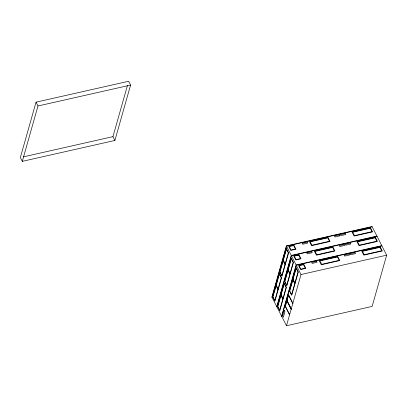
<?xml version="1.0" encoding="UTF-8"?>
<svg xmlns="http://www.w3.org/2000/svg" width="407" height="407" viewBox="0 0 407 407"><rect width="100%" height="100%" fill="white"/><g stroke="black" fill="none" stroke-linecap="round" stroke-linejoin="round"><path stroke-width="0.61" d="M36.045 102.167L20.35 157.55L22.293 161.36L114.891 140.451L130.591 85.073L128.643 81.258L36.045 102.167L37.988 105.978L22.293 161.36M114.891 140.451L112.953 136.64L127.437 85.516M286.411 245.884L271.896 297.11L286.487 325.742L372.135 306.405L386.65 255.179L372.059 226.546L286.411 245.884L301.002 274.522L286.487 325.742M272.034 297.375L286.548 246.149L372.196 226.816M276.76 306.654L291.275 255.428L376.923 236.091M276.897 306.919L291.412 255.698L377.06 236.36M281.624 316.198L296.138 264.977L381.786 245.635M281.761 316.463L296.276 265.242L381.924 245.904M37.988 105.983L130.591 85.073M23.438 156.853L112.953 136.64M301.002 274.522L386.65 255.179M283.267 260.343L285.159 264.057M288.131 269.892L290.023 273.606M292.994 279.436L294.887 283.15M283.216 260.526L285.109 264.24M288.08 270.075L289.972 273.784M292.943 279.619L294.836 283.333M283.165 260.709L285.053 264.423M288.029 270.253L289.916 273.967M292.892 279.802L294.78 283.516M292.872 303.225L288.482 294.607L285.17 306.283L289.56 314.901M292.77 303.576L288.517 295.233L285.399 306.232L289.652 314.58M287.011 300.539L291.264 308.888M286.96 300.732L291.214 309.076M286.91 300.9L291.163 309.249M276.195 285.297L278.088 289.011M281.069 294.877L282.962 298.59M276.144 285.48L278.037 289.194M281.018 295.06L282.911 298.774M276.094 285.663L277.986 289.372M280.962 295.243L282.855 298.957M279.324 273.54L272.7 296.901L274.888 301.19L281.512 277.828L279.324 273.54M286.391 248.585L279.772 271.952L281.959 276.241L288.578 252.879L286.391 248.585M279.36 274.135L272.929 296.82L274.822 300.534L281.252 277.849L279.36 274.135M286.431 249.181L280.001 271.871L281.893 275.585L288.324 252.895L286.431 249.181M284.193 283.119L277.574 306.486L279.762 310.775L286.38 287.413L284.193 283.119M291.254 258.135L284.635 281.496L286.823 285.785L293.442 262.423L291.254 258.135M284.228 283.715L277.803 306.405L279.695 310.119L286.121 287.428L284.228 283.715M291.295 258.73L284.864 281.415L286.757 285.129L293.188 262.444L291.295 258.73M296.118 267.679L289.499 291.041L291.687 295.329L298.306 271.968L296.118 267.679M284.264 310.276L282.662 315.934L283.338 317.267L284.946 311.614L284.264 310.276M296.159 268.274L289.728 290.964L291.621 294.678L298.046 271.988L296.159 268.274M293.9 245.172L288.695 246.347L290.756 250.386L295.96 249.211L293.9 245.172M328.011 237.469L309.529 241.641L311.569 245.65L330.052 241.473L328.011 237.469M370.528 227.869L352.045 232.041L354.085 236.045L372.568 231.873L370.528 227.869M307.158 242.216L302.198 243.335L302.671 244.261L307.631 243.142L307.158 242.216M339.392 234.951L334.432 236.07L334.905 236.996L339.865 235.877L339.392 234.951M345.339 233.587L340.379 234.707L340.852 235.638L345.813 234.513L345.339 233.587M293.625 245.553L289.265 246.54L291.046 250.035L295.406 249.048L293.625 245.553M327.772 237.856L310.205 241.824L311.945 245.233L329.507 241.265L327.772 237.856M370.289 228.256L352.721 232.224L354.461 235.633L372.023 231.664L370.289 228.256M298.952 254.731L293.747 255.906L295.803 259.946L301.007 258.771L298.952 254.731M311.757 251.801L306.797 252.92L307.27 253.846L312.23 252.727L311.757 251.801M332.875 247.013L314.392 251.19L316.432 255.194L334.915 251.017L332.875 247.013M344.256 244.495L339.296 245.614L339.769 246.545L344.729 245.426L344.256 244.495M350.203 243.132L345.243 244.251L345.716 245.182L350.676 244.063L350.203 243.132M375.391 237.413L356.908 241.585L358.949 245.594L377.431 241.417L375.391 237.413M298.677 255.113L294.312 256.1L296.093 259.595L300.458 258.608L298.677 255.113M332.636 247.405L315.069 251.368L316.809 254.777L334.371 250.809L332.636 247.405M375.152 237.8L357.585 241.768L359.325 245.177L376.887 241.209L375.152 237.8M337.739 256.558L319.256 260.734L321.296 264.738L339.779 260.566L337.739 256.558M380.255 246.957L361.772 251.134L363.812 255.138L382.295 250.961L380.255 246.957M303.754 264.311L298.55 265.486L300.61 269.526L305.815 268.35L303.754 264.311M316.61 261.365L311.65 262.484L312.123 263.415L317.084 262.291L316.61 261.365M349.12 254.039L344.159 255.158L344.632 256.089L349.593 254.97L349.12 254.039M355.067 252.676L350.106 253.8L350.58 254.726L355.54 253.607L355.067 252.676M337.5 256.949L319.933 260.912L321.672 264.321L339.235 260.358L337.5 256.949M380.016 247.349L362.449 251.312L364.189 254.721L381.751 250.753L380.016 247.349M303.48 264.698L299.12 265.679L300.9 269.175L305.26 268.188L303.48 264.698"/></g></svg>
